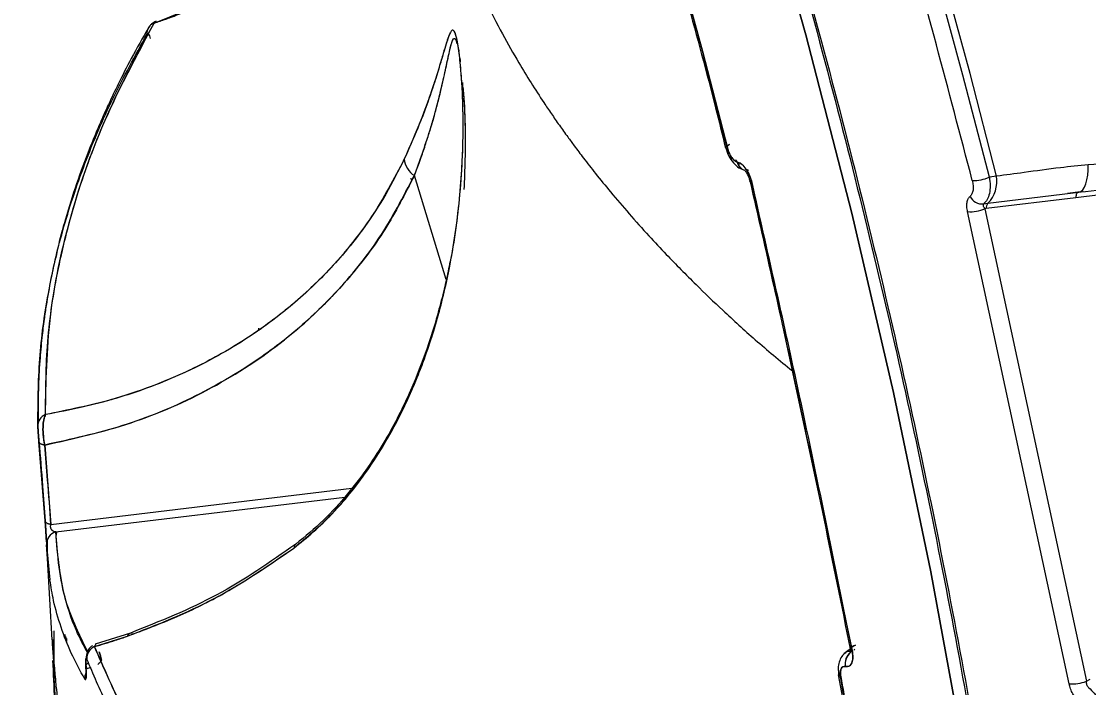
# Model space of a CAD drawing. Header units: millimetres. Extents: x -7083 to 7374, y -8368 to 7509.
# Drawn here: x 2393 to 2476.1, y -1622.3 to -1570.4 of the extents above; entities that cross this region are included whole.
import ezdxf

# ---------------------------------------------------------------- set-up
doc = ezdxf.new("R2010")
doc.units = ezdxf.units.MM
for name, color, linetype in [('DIKOM_ОБЪЕКТ', 7, 'Continuous'), ('DIKOM_РАЗМЕР_ЗОНА', 7, 'Continuous'), ('DIKOM_РАЗМЕР_ОБЪЕКТА', 7, 'Continuous')]:
    doc.layers.add(name, color=color, linetype=linetype)
doc.styles.add('style1', font='arial.ttf', dxfattribs={"width": 0.8})
doc.dimstyles.new('1-50', dxfattribs={"dimtxt": 300, "dimasz": 200, "dimexe": 100, "dimexo": 0, "dimgap": 100, "dimtad": 1, "dimtxsty": 'style1', "dimcen": 200, "dimclrd": 7, "dimclre": 7, "dimclrt": 7, "dimadec": 1, "dimazin": 2, "dimtfac": 1, "dimtmove": 0, "dimatfit": 2, "dimfxl": 0, "dimlwd": 25, "dimlwe": 18, "dimarcsym": 0})

# ---------------------------------------------------------------- blocks, each defined once
blk = doc.blocks.new('*D10')
at = {"layer": 'Defpoints', "color": 0, "transparency": 16777216}
for p in [(4593.55, 648.921), (-5583.425, 647.956), (4593.55, -5902.538)]:
    blk.add_point(p, dxfattribs=at)
at = {"layer": 'DIKOM_РАЗМЕР_ОБЪЕКТА', "color": 7, "lineweight": 18, "transparency": 16777216}
for p, q in [((4593.55, 648.921), (4593.55, -6002.538)), ((-5583.425, 647.956), (-5583.425, -6002.538))]:
    blk.add_line(p, q, dxfattribs=at)
at = {"layer": 'DIKOM_РАЗМЕР_ОБЪЕКТА', "color": 7, "lineweight": 25, "transparency": 16777216}
blk.add_line((-5383.425, -5902.538), (4393.55, -5902.538), dxfattribs=at)
at = {"layer": 'DIKOM_РАЗМЕР_ОБЪЕКТА', "color": 7, "transparency": 16777216}
for points in [[(-5383.425, -5869.204), (-5383.425, -5935.871), (-5583.425, -5902.538)], [(4393.55, -5869.204), (4393.55, -5935.871), (4593.55, -5902.538)]]:
    blk.add_solid(points, dxfattribs=at)
at = {"layer": 'DIKOM_РАЗМЕР_ОБЪЕКТА', "color": 7, "transparency": 16777216, "insert": (-226.127, -5649.366), "char_height": 300, "attachment_point": 5, "style": 'style1'}
blk.add_mtext('10150', dxfattribs=at)
blk = doc.blocks.new('*D11')
at = {"layer": 'Defpoints', "color": 0, "transparency": 16777216}
for p in [(-321.712, 5509.064), (-348.712, -4811.525), (5568.58, -4811.525)]:
    blk.add_point(p, dxfattribs=at)
at = {"layer": 'DIKOM_РАЗМЕР_ОБЪЕКТА', "color": 7, "lineweight": 18, "transparency": 16777216}
for p, q in [((-321.712, 5509.064), (5668.58, 5509.064)), ((-348.712, -4811.525), (5668.58, -4811.525))]:
    blk.add_line(p, q, dxfattribs=at)
at = {"layer": 'DIKOM_РАЗМЕР_ОБЪЕКТА', "color": 7, "lineweight": 25, "transparency": 16777216}
blk.add_line((5568.58, 5309.064), (5568.58, -4611.525), dxfattribs=at)
at = {"layer": 'DIKOM_РАЗМЕР_ОБЪЕКТА', "color": 7, "transparency": 16777216}
for points in [[(5535.247, 5309.064), (5601.913, 5309.064), (5568.58, 5509.064)], [(5535.247, -4611.525), (5601.913, -4611.525), (5568.58, -4811.525)]]:
    blk.add_solid(points, dxfattribs=at)
at = {"layer": 'DIKOM_РАЗМЕР_ОБЪЕКТА', "color": 7, "transparency": 16777216, "insert": (5315.306, 775.227), "char_height": 300, "attachment_point": 5, "rotation": 90, "style": 'style1'}
blk.add_mtext('10300', dxfattribs=at)
blk = doc.blocks.new('*D12')
at = {"layer": 'Defpoints', "color": 0, "transparency": 16777216}
for p in [(-621.712, 7509.064), (-373.605, -6811.526), (7273.891, -6811.526)]:
    blk.add_point(p, dxfattribs=at)
at = {"layer": 'DIKOM_РАЗМЕР_ЗОНА', "color": 7, "lineweight": 18, "transparency": 16777216}
for p, q in [((-621.712, 7509.064), (7373.891, 7509.064)), ((-373.605, -6811.526), (7373.891, -6811.526))]:
    blk.add_line(p, q, dxfattribs=at)
at = {"layer": 'DIKOM_РАЗМЕР_ЗОНА', "color": 7, "lineweight": 25, "transparency": 16777216}
blk.add_line((7273.891, 7309.064), (7273.891, -6611.526), dxfattribs=at)
at = {"layer": 'DIKOM_РАЗМЕР_ЗОНА', "color": 7, "transparency": 16777216}
for points in [[(7240.558, 7309.064), (7307.225, 7309.064), (7273.891, 7509.064)], [(7240.558, -6611.526), (7307.225, -6611.526), (7273.891, -6811.526)]]:
    blk.add_solid(points, dxfattribs=at)
at = {"layer": 'DIKOM_РАЗМЕР_ЗОНА', "color": 7, "transparency": 16777216, "insert": (7020.617, 1288.251), "char_height": 300, "attachment_point": 5, "rotation": 90, "style": 'style1'}
blk.add_mtext('14300', dxfattribs=at)
blk = doc.blocks.new('*D13')
at = {"layer": 'Defpoints', "color": 0, "transparency": 16777216}
for p in [(6593.528, 996.237), (-7083.425, 647.956), (6593.528, -8268.308)]:
    blk.add_point(p, dxfattribs=at)
at = {"layer": 'DIKOM_РАЗМЕР_ЗОНА', "color": 7, "lineweight": 18, "transparency": 16777216}
for p, q in [((6593.528, 996.237), (6593.528, -8368.308)), ((-7083.425, 647.956), (-7083.425, -8368.308))]:
    blk.add_line(p, q, dxfattribs=at)
at = {"layer": 'DIKOM_РАЗМЕР_ЗОНА', "color": 7, "lineweight": 25, "transparency": 16777216}
blk.add_line((-6883.425, -8268.308), (6393.528, -8268.308), dxfattribs=at)
at = {"layer": 'DIKOM_РАЗМЕР_ЗОНА', "color": 7, "transparency": 16777216}
for points in [[(-6883.425, -8234.975), (-6883.425, -8301.641), (-7083.425, -8268.308)], [(6393.528, -8234.975), (6393.528, -8301.641), (6593.528, -8268.308)]]:
    blk.add_solid(points, dxfattribs=at)
at = {"layer": 'DIKOM_РАЗМЕР_ЗОНА', "color": 7, "transparency": 16777216, "insert": (322.101, -8015.034), "char_height": 300, "attachment_point": 5, "style": 'style1'}
blk.add_mtext('13650', dxfattribs=at)

msp = doc.modelspace()

# ---------------------------------------------------------------- linework, layer by layer
at = {"layer": 'DIKOM_ОБЪЕКТ', "color": 7, "linetype": 'Continuous', "lineweight": 15}
for p, q in [((2403.356, -1570.527), (2408.23, -1568.521)), ((2403.356, -1570.527), (2403.514, -1570.417)), ((2426.907, -1572.016), (2426.885, -1571.945)), ((2427.111, -1572.679), (2427.04, -1572.449)), ((2427.136, -1573.163), (2427.19, -1573.547)), ((2448.745, -1581.336), (2448.759, -1581.34)), ((2448.759, -1581.34), (2448.745, -1581.336)), ((2448.93, -1581.551), (2448.791, -1581.411)), ((2449.374, -1581.882), (2449.629, -1581.986)), ((2423.368, -1582.652), (2423.438, -1582.705)), ((2426.099, -1590.475), (2423.616, -1582.39)), ((2449.36, -1581.985), (2449.33, -1581.98)), ((2468.936, -1582.439), (2468.375, -1582.517)), ((2449.895, -1582.943), (2457.698, -1619.364)), ((2475.102, -1584.119), (2468.125, -1584.962)), ((2468.263, -1584.554), (2474.891, -1583.733)), ((2474.445, -1583.769), (2475.477, -1583.635)), ((2474.891, -1583.733), (2475.336, -1583.678)), ((2476.987, -1583.899), (2475.102, -1584.119)), ((2475.336, -1583.678), (2475.693, -1583.638)), ((2474.582, -1621.956), (2466.68, -1585.2)), ((2467.932, -1584.6), (2468.263, -1584.554)), ((2468.125, -1584.962), (2468.02, -1584.976)), ((2468.02, -1584.976), (2475.929, -1621.761)), ((2411.509, -1594.411), (2411.511, -1594.273)), ((2394.334, -1601.273), (2394.306, -1601.933)), ((2394.874, -1609.271), (2394.388, -1603.102)), ((2394.839, -1603.374), (2395.326, -1609.557)), ((2395.326, -1609.557), (2418.757, -1606.728)), ((2395.693, -1610.139), (2418.191, -1607.422)), ((2395.765, -1610.13), (2395.732, -1610.393)), ((2395.018, -1610.804), (2395.038, -1612.149)), ((2395.061, -1612.198), (2394.981, -1611.134)), ((2394.981, -1611.134), (2395.245, -1613.869)), ((2395.021, -1612.199), (2395.402, -1618.524)), ((2395.038, -1612.149), (2395.039, -1612.249)), ((2395.586, -1620.131), (2395.568, -1617.835)), ((2396.478, -1618.472), (2396.48, -1618.278)), ((2396.536, -1618.619), (2396.52, -1618.367)), ((2396.552, -1618.661), (2396.548, -1618.431)), ((2398.719, -1619.064), (2401.293, -1618.248)), ((2401.504, -1618.008), (2398.773, -1618.87)), ((2398.78, -1618.888), (2398.719, -1619.064)), ((2457.558, -1619.24), (2457.052, -1619.638)), ((2457.881, -1619.258), (2457.833, -1619.363)), ((2457.855, -1619.326), (2457.827, -1619.368)), ((2398.404, -1620.682), (2398.421, -1620.671)), ((2398.422, -1620.67), (2398.405, -1620.681)), ((2399.341, -1620.421), (2399.351, -1620.419)), ((2457.174, -1620.613), (2457.16, -1620.609)), ((2457.16, -1620.609), (2457.174, -1620.613)), ((2456.617, -1621.263), (2457.114, -1624.007)), ((2456.734, -1621.112), (2456.78, -1621.372)), ((2475.929, -1621.761), (2476.21, -1621.605))]:
    msp.add_line(p, q, dxfattribs=at)
at = {"layer": 'DIKOM_ОБЪЕКТ', "color": 7, "linetype": 'Continuous', "lineweight": 15, "flags": 128}
for points in [[(2474.08, -1697.063), (2473.229, -1683.135), (2472.032, -1669.178), (2470.491, -1655.201), (2468.607, -1641.213), (2466.38, -1627.223), (2463.812, -1613.24), (2460.905, -1599.273), (2457.661, -1585.332), (2454.082, -1571.426), (2450.171, -1557.563), (2445.929, -1543.753), (2441.36, -1530.006), (2436.466, -1516.329), (2431.251, -1502.732), (2425.719, -1489.224), (2419.872, -1475.814), (2413.715, -1462.51), (2407.252, -1449.322), (2400.486, -1436.257), (2393.423, -1423.324), (2386.067, -1410.533)], [(2386.067, -1410.533), (2393.423, -1423.324), (2400.486, -1436.257), (2407.252, -1449.322), (2413.715, -1462.51), (2419.872, -1475.814), (2425.719, -1489.224), (2431.251, -1502.732), (2436.466, -1516.329), (2441.36, -1530.006), (2445.929, -1543.753), (2450.171, -1557.563), (2454.082, -1571.426), (2457.661, -1585.332), (2460.905, -1599.273), (2463.812, -1613.24), (2466.38, -1627.223), (2468.607, -1641.213), (2470.491, -1655.201), (2472.032, -1669.178), (2473.229, -1683.135), (2474.08, -1697.063)], [(2468.375, -1582.517), (2466.319, -1574.571), (2464.157, -1566.637), (2461.889, -1558.719), (2459.517, -1550.818), (2457.041, -1542.934), (2454.46, -1535.071), (2451.777, -1527.228), (2448.991, -1519.409)], [(2468.936, -1582.439), (2466.871, -1574.452), (2464.699, -1566.478), (2462.421, -1558.52), (2460.037, -1550.579), (2457.548, -1542.656), (2454.954, -1534.753), (2452.255, -1526.871), (2449.453, -1519.013)], [(2447.946, -1580.096), (2445.981, -1572.491), (2443.915, -1564.898), (2441.746, -1557.32), (2439.477, -1549.758), (2437.106, -1542.214), (2434.635, -1534.689), (2432.065, -1527.185), (2429.395, -1519.703)], [(2429.443, -1519.887), (2432.116, -1527.375), (2434.688, -1534.886), (2437.161, -1542.417), (2439.534, -1549.968), (2441.805, -1557.536), (2443.975, -1565.12), (2446.044, -1572.718), (2448.009, -1580.33)], [(2448.009, -1580.33), (2446.044, -1572.718), (2443.975, -1565.12), (2441.805, -1557.536), (2439.534, -1549.968), (2437.161, -1542.417), (2434.688, -1534.886), (2432.116, -1527.375), (2429.443, -1519.887)], [(2447.856, -1580.238), (2447.857, -1580.243), (2447.873, -1580.272), (2447.904, -1580.296), (2447.95, -1580.316), (2448.009, -1580.33)], [(2448.009, -1580.33), (2447.933, -1580.309), (2447.882, -1580.28), (2447.857, -1580.243), (2447.86, -1580.198), (2447.891, -1580.148), (2447.948, -1580.094), (2448.031, -1580.037), (2448.136, -1579.978)], [(2475.336, -1583.678), (2475.496, -1583.625), (2475.644, -1583.499), (2475.775, -1583.304), (2475.886, -1583.046), (2475.973, -1582.732), (2476.034, -1582.372), (2476.067, -1581.977), (2476.07, -1581.558)], [(2449.895, -1582.943), (2449.807, -1582.913), (2449.752, -1582.873), (2449.733, -1582.822), (2449.75, -1582.764), (2449.798, -1582.705)], [(2475.336, -1583.678), (2475.288, -1583.69), (2475.243, -1583.717), (2475.203, -1583.759), (2475.168, -1583.813), (2475.14, -1583.878), (2475.119, -1583.953), (2475.106, -1584.034), (2475.102, -1584.119)], [(2394.839, -1603.374), (2394.741, -1603.354), (2394.653, -1603.329), (2394.576, -1603.3), (2394.511, -1603.266), (2394.459, -1603.229), (2394.421, -1603.189), (2394.397, -1603.146), (2394.388, -1603.102)], [(2394.388, -1603.102), (2394.397, -1603.146), (2394.421, -1603.189), (2394.459, -1603.229), (2394.511, -1603.266), (2394.576, -1603.3), (2394.653, -1603.329), (2394.741, -1603.354), (2394.839, -1603.374)], [(2394.874, -1609.271), (2394.883, -1609.317), (2394.907, -1609.361), (2394.945, -1609.403), (2394.997, -1609.442), (2395.062, -1609.478), (2395.14, -1609.509), (2395.228, -1609.536), (2395.326, -1609.557)], [(2395.326, -1609.557), (2395.228, -1609.536), (2395.14, -1609.509), (2395.062, -1609.478), (2394.997, -1609.442), (2394.945, -1609.403), (2394.907, -1609.361), (2394.883, -1609.317), (2394.874, -1609.271)], [(2414.38, -1611.088), (2414.287, -1611.188), (2414.221, -1611.394)], [(2414.639, -1611.03), (2414.622, -1611.029), (2414.617, -1611.028)], [(2401.293, -1618.248), (2401.393, -1618.08), (2401.531, -1618.001), (2401.65, -1618.001)], [(2401.503, -1618.008), (2401.393, -1618.08), (2401.293, -1618.248)], [(2457.954, -1618.956), (2457.812, -1619.015), (2457.695, -1619.076), (2457.608, -1619.137), (2457.555, -1619.196), (2457.538, -1619.249), (2457.557, -1619.296), (2457.611, -1619.335), (2457.698, -1619.364)], [(2457.698, -1619.364), (2457.611, -1619.335), (2457.557, -1619.296), (2457.538, -1619.249), (2457.555, -1619.196), (2457.608, -1619.137), (2457.695, -1619.076), (2457.812, -1619.015), (2457.954, -1618.956)], [(2398.244, -1620.325), (2398.201, -1620.352), (2398.093, -1620.449), (2398.04, -1620.55), (2398.044, -1620.651)], [(2456.645, -1621.256), (2456.647, -1621.268), (2456.673, -1621.312), (2456.726, -1621.35), (2456.805, -1621.38)], [(2456.805, -1621.38), (2456.744, -1621.358), (2456.697, -1621.332), (2456.664, -1621.302), (2456.647, -1621.269), (2456.646, -1621.232), (2456.66, -1621.194), (2456.689, -1621.154), (2456.734, -1621.112)], [(2457.214, -1623.857), (2457.154, -1623.514), (2457.095, -1623.171), (2457.035, -1622.828), (2456.975, -1622.485), (2456.915, -1622.142), (2456.855, -1621.798), (2456.794, -1621.455), (2456.734, -1621.112)], [(2456.805, -1621.38), (2456.866, -1621.724), (2456.926, -1622.067), (2456.987, -1622.41), (2457.047, -1622.754), (2457.107, -1623.097), (2457.166, -1623.44), (2457.226, -1623.784), (2457.285, -1624.127)], [(2457.285, -1624.127), (2457.226, -1623.784), (2457.166, -1623.44), (2457.107, -1623.097), (2457.047, -1622.754), (2456.987, -1622.41), (2456.926, -1622.067), (2456.866, -1621.724), (2456.805, -1621.38)]]:
    msp.add_lwpolyline(points, dxfattribs=at)
at = {"layer": 'DIKOM_ОБЪЕКТ', "color": 7, "linetype": 'Continuous', "lineweight": 15}
for centre, radius, start, end in [((2403.642, -1571.335), 0.857, 109.53032, 185.68866), ((2403.648, -1571.343), 0.867, 109.68777, 148.68715), ((2448.609, -1580.956), 1.086, 115.81694, 127.62354), ((2424.488, -1580.972), 1.664, 184.51546, 238.41062), ((2449.557, -1581.182), 0.827, 190.73241, 255.05947), ((2449.542, -1581.197), 0.809, 189.9219, 255.91299), ((2449.572, -1581.186), 0.827, 190.73141, 255.05594), ((2449.573, -1581.185), 0.829, 190.76081, 254.17508), ((2467.126, -1579.634), 3.142, 268.52924, 293.43535), ((2466.442, -1582.81), 2.521, 316.23841, 8.4826), ((2449.901, -1582.757), 0.186, 207.15024, 267.88655), ((2467.825, -1583.538), 1.068, 206.31044, 275.71286), ((2466.892, -1582.346), 2.862, 265.74972, 293.22213), ((2468.614, -1584.901), 0.493, 135.40221, 187.1036), ((2395.241, -1601.868), 0.937, 111.39897, 184.02879), ((2395.956, -1611.079), 0.977, 105.63359, 183.21802), ((2399.108, -1619.972), 0.989, 113.17614, 183.32893), ((2458.284, -1620.391), 1.145, 128.51015, 191.01256), ((2458.285, -1620.391), 1.146, 128.87427, 191.00046), ((2458.302, -1620.395), 1.149, 130.17252, 190.95924), ((2458.302, -1620.395), 1.149, 130.23153, 190.95736), ((2398.94, -1621.511), 0.982, 153.38524, 185.15499), ((2398.939, -1621.511), 0.981, 155.03843, 185.16264), ((2474.831, -1618.927), 3.04, 265.30125, 291.17304)]:
    msp.add_arc(centre, radius, start, end, dxfattribs=at)
for points in [[(2386.974, -1410.179), (2391.277, -1417.665), (2399.884, -1432.636), (2411.647, -1455.628), (2422.538, -1478.955), (2432.456, -1502.612), (2441.402, -1526.538), (2449.353, -1550.691), (2456.294, -1575.019), (2462.21, -1599.475), (2467.094, -1624.011), (2470.913, -1648.573), (2473.754, -1673.124), (2474.753, -1689.424), (2475.252, -1697.574)], [(2467.045, -1582.775), (2465.193, -1575.731), (2461.489, -1561.641), (2455.036, -1540.632), (2450.147, -1526.75), (2447.703, -1519.808)]]:
    msp.add_open_spline(points, degree=3, dxfattribs=at)
for points, knots in [([(2423.936, -1482.937), (2425.274, -1486.032), (2428.262, -1492.949), (2432.635, -1503.786), (2437.107, -1515.44), (2441.35, -1527.193), (2445.368, -1539.036), (2449.153, -1550.959), (2452.701, -1562.955), (2456.008, -1575.015), (2459.07, -1587.131), (2461.883, -1599.295), (2464.444, -1611.501), (2466.751, -1623.74), (2468.8, -1636.004), (2470.589, -1648.287), (2472.118, -1660.582), (2473.377, -1672.881), (2474.389, -1685.156), (2474.838, -1693.316), (2475.061, -1697.386)], [0, 0, 0, 0, 0.044642, 0.099764, 0.155092, 0.210605, 0.266285, 0.322116, 0.378085, 0.434179, 0.490389, 0.546705, 0.603121, 0.659629, 0.716223, 0.772897, 0.829648, 0.886471, 0.943362, 1, 1, 1, 1]), ([(2423.464, -1707.7), (2422.182, -1706.72), (2417.773, -1703.353), (2411.014, -1697.771), (2403.178, -1690.809), (2396.149, -1683.769), (2389.874, -1676.519), (2384.399, -1668.97), (2379.784, -1661.064), (2376.072, -1652.761), (2373.28, -1643.996), (2371.422, -1634.702), (2370.503, -1624.812), (2370.544, -1614.288), (2371.545, -1603.144), (2373.483, -1591.418), (2376.318, -1579.138), (2380.021, -1566.283), (2384.555, -1552.835), (2389.907, -1538.76), (2395.978, -1524.117), (2400.604, -1513.883), (2402.919, -1508.762)], [0, 0, 0, 0, 0.01956, 0.067253, 0.115504, 0.164398, 0.21405, 0.264541, 0.315386, 0.36645, 0.417806, 0.469544, 0.521749, 0.574536, 0.627679, 0.680625, 0.733473, 0.786343, 0.839356, 0.892633, 0.946271, 1, 1, 1, 1]), ([(2424.681, -1555.619), (2424.712, -1555.8), (2424.941, -1557.118), (2425.605, -1559.611), (2426.689, -1563.041), (2427.916, -1566.133), (2429.177, -1568.885), (2430.405, -1571.279), (2431.894, -1573.907), (2433.105, -1575.834), (2433.984, -1577.148), (2434.281, -1577.585), (2434.586, -1578.028), (2434.9, -1578.477), (2435.223, -1578.932), (2435.61, -1579.467), (2436.124, -1580.167), (2436.838, -1581.112), (2437.773, -1582.309), (2438.949, -1583.755), (2440.332, -1585.378), (2441.782, -1586.998), (2443.507, -1588.842), (2445.409, -1590.773), (2447.723, -1592.987), (2450.17, -1595.232), (2452.06, -1596.788), (2453.037, -1597.592)], [0, 0, 0, 0, 0.012394, 0.089998, 0.171156, 0.248662, 0.304195, 0.362817, 0.416147, 0.48899, 0.499197, 0.509559, 0.520076, 0.530747, 0.541573, 0.552554, 0.569047, 0.591656, 0.620382, 0.655227, 0.696191, 0.738305, 0.773529, 0.831549, 0.881081, 0.938543, 1, 1, 1, 1]), ([(2403.356, -1570.527), (2403.662, -1570.422), (2404.048, -1570.29), (2404.451, -1570.142), (2404.555, -1570.104), (2404.584, -1570.093), (2404.592, -1570.09), (2405.005, -1569.937), (2406.23, -1569.464), (2407.43, -1568.898), (2408.23, -1568.521)], [0, 0, 0, 0, 0.184737, 0.232454, 0.24506, 0.248545, 0.249582, 0.250149, 0.500127, 1, 1, 1, 1]), ([(2444.839, -1568.818), (2445.601, -1571.581), (2446.65, -1575.384), (2447.579, -1579.201), (2447.833, -1580.245)], [0, 0, 0, 0, 0.726585, 1, 1, 1, 1]), ([(2402.907, -1570.893), (2402.457, -1571.688), (2401.633, -1573.144), (2400.619, -1575.131), (2399.858, -1576.721), (2399.272, -1578.02), (2398.78, -1579.17), (2398.104, -1580.832), (2397.291, -1583.04), (2396.469, -1585.648), (2395.815, -1588.11), (2395.32, -1590.352), (2394.997, -1592.167), (2394.773, -1593.694), (2394.596, -1595.13), (2394.432, -1596.952), (2394.314, -1599.162), (2394.326, -1600.762), (2394.333, -1601.627)], [0, 0, 0, 0, 0.077817, 0.142465, 0.194, 0.233016, 0.269201, 0.306064, 0.395028, 0.484339, 0.560118, 0.634765, 0.702834, 0.737109, 0.78378, 0.843121, 0.915173, 1, 1, 1, 1]), ([(2394.899, -1600.995), (2394.914, -1599.105), (2394.943, -1595.329), (2395.802, -1589.641), (2397.355, -1583.612), (2399.731, -1577.234), (2402.146, -1572.765), (2403.356, -1570.527)], [0, 0, 0, 0, 0.187016, 0.373551, 0.559893, 0.779646, 1, 1, 1, 1]), ([(2394.899, -1600.995), (2394.945, -1598.473), (2395.037, -1593.431), (2396.655, -1585.816), (2399.261, -1578.173), (2401.988, -1573.081), (2403.356, -1570.527)], [0, 0, 0, 0, 0.249319, 0.498607, 0.748583, 1, 1, 1, 1]), ([(2403.511, -1570.4), (2403.449, -1570.424), (2403.326, -1570.471), (2403.159, -1570.589), (2403.012, -1570.732), (2402.937, -1570.849), (2402.899, -1570.906)], [0, 0, 0, 0, 0.254852, 0.508524, 0.757856, 1, 1, 1, 1]), ([(2403.533, -1570.404), (2403.527, -1570.402), (2403.457, -1570.383), (2403.404, -1570.459), (2403.356, -1570.527)], [0, 0, 0, 0, 0.097809, 1, 1, 1, 1]), ([(2414.221, -1611.394), (2415.239, -1610.543), (2417.268, -1608.848), (2419.907, -1605.556), (2422.119, -1601.965), (2423.895, -1598.138), (2425.265, -1594.199), (2426.438, -1589.533), (2427.238, -1584.166), (2427.458, -1579.209), (2427.352, -1575.452), (2427.16, -1573.146), (2426.914, -1571.596), (2426.67, -1570.957), (2426.375, -1571.196), (2426.002, -1572.398), (2425.462, -1574.267), (2424.768, -1576.395), (2423.919, -1578.676), (2423.192, -1580.293), (2422.828, -1581.103)], [0, 0, 0, 0, 0.062114, 0.123723, 0.185539, 0.247439, 0.309439, 0.371083, 0.46424, 0.558285, 0.605634, 0.653609, 0.68597, 0.71823, 0.750411, 0.801205, 0.851546, 0.9011, 0.950434, 1, 1, 1, 1]), ([(2414.221, -1611.394), (2414.734, -1610.986), (2415.773, -1610.162), (2417.24, -1608.718), (2418.628, -1607.138), (2420.019, -1605.3), (2421.407, -1603.14), (2422.748, -1600.635), (2424.101, -1597.57), (2425.329, -1593.985), (2426.212, -1590.402), (2426.771, -1587.26), (2427.113, -1584.579), (2427.311, -1582.123), (2427.4, -1579.956), (2427.417, -1577.996), (2427.372, -1576.152), (2427.283, -1574.665), (2427.189, -1573.606), (2427.102, -1572.838), (2427.005, -1572.176), (2426.861, -1571.449), (2426.705, -1571.061), (2426.545, -1571.059), (2426.414, -1571.229), (2426.263, -1571.588), (2426.082, -1572.144), (2425.846, -1572.94), (2425.535, -1573.999), (2425.001, -1575.703), (2424.181, -1578.058), (2423.28, -1580.086), (2422.828, -1581.103)], [0, 0, 0, 0, 0.031107, 0.062938, 0.093601, 0.125284, 0.16491, 0.206457, 0.2502, 0.312765, 0.374955, 0.416465, 0.458512, 0.499793, 0.531996, 0.561984, 0.595348, 0.624674, 0.641003, 0.656052, 0.672385, 0.687623, 0.718903, 0.734167, 0.750429, 0.769274, 0.790126, 0.813245, 0.843056, 0.875777, 0.937699, 1, 1, 1, 1]), ([(2394.306, -1601.933), (2394.316, -1600.179), (2394.336, -1596.737), (2395.034, -1591.653), (2396.189, -1586.583), (2397.871, -1581.509), (2400.038, -1576.413), (2401.88, -1573.07), (2402.789, -1571.42)], [0, 0, 0, 0, 0.173342, 0.340009, 0.5, 0.6711, 0.837766, 1, 1, 1, 1]), ([(2402.943, -1571.441), (2402.931, -1571.418), (2402.9, -1571.359), (2402.846, -1571.349), (2402.808, -1571.397), (2402.789, -1571.42)], [0, 0, 0, 0, 0.240275, 0.619143, 1, 1, 1, 1]), ([(2402.789, -1571.42), (2402.811, -1571.394), (2402.854, -1571.341), (2402.923, -1571.384), (2402.988, -1571.506), (2403.023, -1571.647), (2403.04, -1571.718)], [0, 0, 0, 0, 0.250935, 0.500485, 0.750313, 1, 1, 1, 1]), ([(2423.616, -1582.39), (2423.673, -1582.24), (2423.798, -1581.914), (2423.99, -1581.392), (2424.248, -1580.669), (2424.467, -1580.022), (2424.717, -1579.245), (2424.957, -1578.462), (2425.248, -1577.442), (2425.52, -1576.407), (2425.756, -1575.433), (2425.951, -1574.568), (2426.121, -1573.775), (2426.276, -1573.047), (2426.421, -1572.402), (2426.58, -1571.827), (2426.731, -1571.65), (2426.855, -1571.829), (2426.902, -1572.014), (2426.912, -1572.05)], [0, 0, 0, 0, 0.029754, 0.064432, 0.104034, 0.175035, 0.19608, 0.264041, 0.338178, 0.413802, 0.491463, 0.560756, 0.62174, 0.693619, 0.763573, 0.830885, 0.935437, 0.987204, 1, 1, 1, 1]), ([(2423.616, -1582.39), (2424.04, -1581.218), (2424.884, -1578.883), (2425.593, -1576.161), (2426.04, -1574.169), (2426.318, -1572.839), (2426.527, -1571.952), (2426.706, -1571.663), (2426.835, -1571.745), (2426.911, -1572.061), (2426.931, -1572.148)], [0, 0, 0, 0, 0.23226, 0.46284, 0.584038, 0.704838, 0.823805, 0.898499, 0.97186, 1, 1, 1, 1]), ([(2427.145, -1573.248), (2427.162, -1573.33), (2427.179, -1573.413), (2427.19, -1573.531), (2427.19, -1573.531)], [0, 0, 0, 0, 0.999908, 1, 1, 1, 1]), ([(2427.35, -1575.157), (2427.38, -1575.445), (2427.497, -1576.564), (2427.626, -1579.383), (2427.53, -1581.927), (2427.47, -1583.486)], [0, 0, 0, 0, 0.118035, 0.459275, 1, 1, 1, 1]), ([(2427.401, -1575.607), (2427.44, -1576.117), (2427.518, -1577.162), (2427.55, -1578.274), (2427.566, -1578.843)], [0, 0, 0, 0, 0.488179, 1, 1, 1, 1]), ([(2447.857, -1580.242), (2447.926, -1580.457), (2448.061, -1580.877), (2448.433, -1581.416), (2448.794, -1581.768), (2449.048, -1581.861), (2449.135, -1581.892)], [0, 0, 0, 0, 0.298986, 0.584858, 0.857559, 1, 1, 1, 1]), ([(2448.009, -1580.33), (2448.047, -1580.45), (2448.121, -1580.691), (2448.313, -1581.013), (2448.533, -1581.253), (2448.674, -1581.309), (2448.745, -1581.336)], [0, 0, 0, 0, 0.25002, 0.499914, 0.749708, 1, 1, 1, 1]), ([(2448.745, -1581.336), (2448.665, -1581.304), (2448.507, -1581.238), (2448.279, -1580.965), (2448.105, -1580.647), (2448.041, -1580.436), (2448.009, -1580.33)], [0, 0, 0, 0, 0.279767, 0.559852, 0.779829, 1, 1, 1, 1]), ([(2489.909, -1580.8), (2488.758, -1580.837), (2486.376, -1580.914), (2482.935, -1581.083), (2479.451, -1581.292), (2477.243, -1581.466), (2476.07, -1581.558)], [0, 0, 0, 0, 0.242581, 0.50163, 0.735475, 1, 1, 1, 1]), ([(2422.828, -1581.103), (2422.023, -1582.637), (2420.415, -1585.698), (2417.245, -1589.599), (2413.635, -1592.981), (2409.534, -1595.845), (2405.002, -1598.164), (2400.105, -1599.956), (2396.632, -1600.649), (2394.899, -1600.995)], [0, 0, 0, 0, 0.139584, 0.278489, 0.418657, 0.558954, 0.705577, 0.853132, 1, 1, 1, 1]), ([(2422.828, -1581.103), (2422.366, -1582.025), (2421.437, -1583.877), (2419.752, -1586.426), (2418.049, -1588.577), (2416.361, -1590.392), (2414.786, -1591.881), (2413.091, -1593.291), (2411.159, -1594.706), (2408.945, -1596.099), (2406.357, -1597.47), (2403.501, -1598.714), (2400.576, -1599.71), (2397.692, -1600.482), (2395.852, -1600.82), (2394.899, -1600.995)], [0, 0, 0, 0, 0.082799, 0.166272, 0.251014, 0.311511, 0.375107, 0.43483, 0.499305, 0.57974, 0.658556, 0.749547, 0.844839, 0.919658, 1, 1, 1, 1]), ([(2448.618, -1581.148), (2448.676, -1581.268), (2448.733, -1581.387), (2448.812, -1581.457), (2448.812, -1581.457)], [0, 0, 0, 0, 0.99776, 1, 1, 1, 1]), ([(2448.759, -1581.34), (2448.813, -1581.357), (2448.922, -1581.391), (2449.151, -1581.55), (2449.436, -1581.864), (2449.73, -1582.38), (2449.84, -1582.755), (2449.895, -1582.943)], [0, 0, 0, 0, 0.125737, 0.251488, 0.500806, 0.75027, 1, 1, 1, 1]), ([(2449.895, -1582.943), (2449.832, -1582.732), (2449.706, -1582.311), (2449.383, -1581.794), (2449.051, -1581.452), (2448.856, -1581.377), (2448.759, -1581.34)], [0, 0, 0, 0, 0.279515, 0.558946, 0.77931, 1, 1, 1, 1]), ([(2476.07, -1581.558), (2475.346, -1581.63), (2473.641, -1581.799), (2471.255, -1582.14), (2469.646, -1582.347), (2468.936, -1582.439)], [0, 0, 0, 0, 0.292498, 0.687807, 1, 1, 1, 1]), ([(2423.616, -1582.39), (2422.882, -1583.821), (2421.419, -1586.671), (2418.596, -1590.393), (2415.396, -1593.696), (2411.437, -1596.853), (2406.634, -1599.68), (2400.965, -1602.028), (2396.883, -1602.925), (2394.839, -1603.374)], [0, 0, 0, 0, 0.125132, 0.249318, 0.374023, 0.499479, 0.664889, 0.832218, 1, 1, 1, 1]), ([(2394.839, -1603.374), (2397.11, -1602.864), (2401.654, -1601.845), (2407.921, -1599.059), (2413.232, -1595.606), (2417.541, -1591.624), (2421.005, -1587.39), (2422.744, -1584.06), (2423.616, -1582.39)], [0, 0, 0, 0, 0.186735, 0.373587, 0.560185, 0.707286, 0.853179, 1, 1, 1, 1]), ([(2423.323, -1582.617), (2423.332, -1582.632), (2423.344, -1582.654), (2423.374, -1582.672), (2423.382, -1582.676)], [0, 0, 0, 0, 0.746145, 1, 1, 1, 1]), ([(2449.33, -1581.984), (2449.33, -1581.985), (2449.327, -1581.99), (2449.36, -1582.028), (2449.419, -1582.106), (2449.499, -1582.23), (2449.587, -1582.4), (2449.674, -1582.61), (2449.715, -1582.763), (2449.736, -1582.843)], [0, 0, 0, 0, 0.075673, 0.198974, 0.332627, 0.478672, 0.638075, 0.811978, 1, 1, 1, 1]), ([(2468.375, -1582.517), (2468.403, -1582.742), (2468.459, -1583.191), (2468.393, -1583.794), (2468.225, -1584.298), (2468.03, -1584.499), (2467.932, -1584.6)], [0, 0, 0, 0, 0.249214, 0.498605, 0.748964, 1, 1, 1, 1]), ([(2475.417, -1583.661), (2477.746, -1583.45), (2482.413, -1583.028), (2487.375, -1582.79), (2489.861, -1582.671)], [0, 0, 0, 0, 0.498913, 1, 1, 1, 1]), ([(2449.734, -1582.808), (2450.976, -1588.276), (2453.722, -1600.361), (2456.189, -1612.557), (2457.539, -1619.235)], [0, 0, 0, 0, 0.452482, 1, 1, 1, 1]), ([(2457.698, -1619.364), (2456.316, -1612.535), (2453.849, -1600.342), (2451.103, -1588.259), (2449.895, -1582.943)], [0, 0, 0, 0, 0.559995, 1, 1, 1, 1]), ([(2467.045, -1582.775), (2467.072, -1582.909), (2467.126, -1583.175), (2467.113, -1583.532), (2467.034, -1583.832), (2466.924, -1583.951), (2466.868, -1584.011)], [0, 0, 0, 0, 0.25072, 0.500715, 0.75054, 1, 1, 1, 1]), ([(2466.68, -1585.2), (2466.656, -1585.071), (2466.609, -1584.814), (2466.627, -1584.472), (2466.707, -1584.185), (2466.815, -1584.069), (2466.868, -1584.011)], [0, 0, 0, 0, 0.250476, 0.500581, 0.750516, 1, 1, 1, 1]), ([(2468.02, -1584.976), (2467.996, -1584.936), (2467.947, -1584.856), (2467.909, -1584.749), (2467.898, -1584.657), (2467.921, -1584.619), (2467.932, -1584.6)], [0, 0, 0, 0, 0.264722, 0.521188, 0.766052, 1, 1, 1, 1]), ([(2426.383, -1589.1), (2426.337, -1589.347), (2426.191, -1590.132), (2425.871, -1591.518), (2425.352, -1593.512), (2424.55, -1596.087), (2423.273, -1599.372), (2421.703, -1602.472), (2420.006, -1605.142), (2418.41, -1607.247), (2416.526, -1609.324), (2415.112, -1610.486), (2414.379, -1611.089)], [0, 0, 0, 0, 0.030052, 0.095237, 0.168948, 0.273629, 0.410438, 0.577033, 0.671888, 0.773973, 0.882782, 1, 1, 1, 1]), ([(2394.839, -1603.374), (2394.792, -1603.103), (2394.698, -1602.564), (2394.698, -1601.828), (2394.772, -1601.296), (2394.858, -1601.094), (2394.899, -1600.995)], [0, 0, 0, 0, 0.288729, 0.576275, 0.793446, 1, 1, 1, 1]), ([(2394.899, -1600.995), (2394.85, -1601.118), (2394.75, -1601.365), (2394.692, -1601.97), (2394.714, -1602.677), (2394.797, -1603.141), (2394.839, -1603.374)], [0, 0, 0, 0, 0.250118, 0.499876, 0.749704, 1, 1, 1, 1]), ([(2394.388, -1603.102), (2394.383, -1603.042), (2394.373, -1602.924), (2394.358, -1602.736), (2394.344, -1602.553), (2394.327, -1602.327), (2394.312, -1602.089), (2394.308, -1601.985), (2394.306, -1601.933)], [0, 0, 0, 0, 0.127023, 0.251168, 0.375045, 0.501117, 0.750636, 1, 1, 1, 1]), ([(2394.306, -1601.933), (2394.309, -1601.993), (2394.313, -1602.111), (2394.334, -1602.427), (2394.361, -1602.784), (2394.379, -1602.996), (2394.388, -1603.102)], [0, 0, 0, 0, 0.280608, 0.560202, 0.779604, 1, 1, 1, 1]), ([(2394.388, -1603.102), (2394.485, -1604.255), (2394.659, -1606.313), (2394.808, -1608.368), (2394.874, -1609.271)], [0, 0, 0, 0, 0.559999, 1, 1, 1, 1]), ([(2395.326, -1609.557), (2395.242, -1608.404), (2395.091, -1606.345), (2394.916, -1604.282), (2394.839, -1603.374)], [0, 0, 0, 0, 0.559999, 1, 1, 1, 1]), ([(2394.971, -1610.898), (2394.965, -1610.769), (2394.955, -1610.576), (2394.934, -1610.201), (2394.915, -1609.894), (2394.895, -1609.574), (2394.881, -1609.372), (2394.874, -1609.271)], [0, 0, 0, 0, 0.332066, 0.501009, 0.665519, 0.832156, 1, 1, 1, 1]), ([(2394.874, -1609.271), (2394.888, -1609.48), (2394.917, -1609.897), (2394.951, -1610.491), (2394.968, -1610.818), (2394.971, -1610.898), (2394.971, -1610.898)], [0, 0, 0, 0, 0.332759, 0.665109, 0.999643, 1, 1, 1, 1]), ([(2395.693, -1610.139), (2395.599, -1610.117), (2395.478, -1610.089), (2395.353, -1609.943), (2395.312, -1609.851), (2395.296, -1609.766), (2395.295, -1609.695), (2395.305, -1609.622), (2395.319, -1609.58), (2395.326, -1609.557)], [0, 0, 0, 0, 0.498281, 0.639407, 0.749005, 0.808026, 0.866278, 0.928875, 1, 1, 1, 1]), ([(2395.693, -1610.139), (2395.604, -1610.118), (2395.491, -1610.092), (2395.37, -1609.965), (2395.321, -1609.88), (2395.296, -1609.784), (2395.295, -1609.697), (2395.305, -1609.623), (2395.319, -1609.58), (2395.326, -1609.557)], [0, 0, 0, 0, 0.470852, 0.600381, 0.710224, 0.804347, 0.864481, 0.928431, 1, 1, 1, 1]), ([(2398.196, -1619.61), (2397.883, -1619.012), (2397.093, -1617.503), (2396.084, -1614.397), (2395.841, -1611.754), (2395.693, -1610.139)], [0, 0, 0, 0, 0.203485, 0.513153, 1, 1, 1, 1]), ([(2398.233, -1619.548), (2397.582, -1618.237), (2396.118, -1615.29), (2395.845, -1611.978), (2395.693, -1610.139)], [0, 0, 0, 0, 0.444601, 1, 1, 1, 1]), ([(2401.293, -1618.248), (2402.585, -1617.76), (2405.165, -1616.787), (2409.566, -1614.607), (2412.453, -1612.614), (2414.221, -1611.394)], [0, 0, 0, 0, 0.280028, 0.559127, 1, 1, 1, 1]), ([(2401.293, -1618.248), (2403.587, -1617.352), (2408.189, -1615.555), (2412.206, -1612.784), (2414.221, -1611.394)], [0, 0, 0, 0, 0.498349, 1, 1, 1, 1]), ([(2414.379, -1611.089), (2412.378, -1612.486), (2408.382, -1615.276), (2403.795, -1617.098), (2401.504, -1618.008)], [0, 0, 0, 0, 0.500572, 1, 1, 1, 1]), ([(2397.962, -1621.599), (2397.594, -1620.925), (2396.876, -1619.61), (2396.087, -1617.561), (2395.526, -1615.664), (2395.329, -1614.407), (2395.245, -1613.869)], [0, 0, 0, 0, 0.275713, 0.538264, 0.802587, 1, 1, 1, 1]), ([(2396.405, -1618.111), (2396.403, -1618.136), (2396.399, -1618.202), (2396.408, -1618.268), (2396.413, -1618.31)], [0, 0, 0, 0, 0.375258, 1, 1, 1, 1]), ([(2398.719, -1619.064), (2399.258, -1618.904), (2400.122, -1618.648), (2400.973, -1618.357), (2401.293, -1618.248)], [0, 0, 0, 0, 0.624196, 1, 1, 1, 1]), ([(2395.405, -1618.529), (2395.458, -1619.417), (2395.519, -1620.44), (2395.656, -1621.426), (2395.674, -1621.557)], [0, 0, 0, 0, 0.867468, 1, 1, 1, 1]), ([(2395.455, -1618.52), (2395.519, -1619.725), (2395.664, -1622.438), (2396.18, -1625.281), (2396.573, -1627.073), (2396.676, -1627.521), (2396.783, -1627.97), (2396.895, -1628.42), (2397.011, -1628.871), (2397.132, -1629.323), (2397.257, -1629.776), (2397.452, -1630.455), (2397.762, -1631.479), (2398.254, -1632.964), (2398.929, -1634.805), (2399.83, -1637.002), (2401.007, -1639.551), (2402.518, -1642.44), (2404.426, -1645.663), (2406.563, -1648.851), (2408.876, -1651.951), (2411.293, -1654.912), (2413.376, -1657.246), (2414.951, -1658.914), (2415.881, -1659.873), (2416.848, -1660.845), (2417.853, -1661.829), (2418.896, -1662.825), (2419.979, -1663.833), (2421.104, -1664.852), (2423.944, -1667.363), (2428.693, -1671.243), (2435.719, -1676.326), (2443.055, -1681.082), (2450.614, -1685.52), (2458.328, -1689.647), (2466.087, -1693.483), (2471.46, -1695.889), (2474.08, -1697.063)], [0, 0, 0, 0, 0.041411, 0.093203, 0.098373, 0.103558, 0.108758, 0.113972, 0.119202, 0.124446, 0.129705, 0.134979, 0.148135, 0.165441, 0.186895, 0.212719, 0.242759, 0.277014, 0.315484, 0.358169, 0.392151, 0.428399, 0.466915, 0.478695, 0.490673, 0.502848, 0.515219, 0.527787, 0.540552, 0.553514, 0.566672, 0.636728, 0.704067, 0.768688, 0.830593, 0.889779, 0.946248, 1, 1, 1, 1]), ([(2395.558, -1619.169), (2395.547, -1619.946), (2395.501, -1623.064), (2396.435, -1628.473), (2398.363, -1635.379), (2401.348, -1642.208), (2405.231, -1648.834), (2409.971, -1655.242), (2415.481, -1661.408), (2421.82, -1667.425), (2428.964, -1673.281), (2437.07, -1679.09), (2446.191, -1684.845), (2456.395, -1690.529), (2467.491, -1696.018), (2479.425, -1701.281), (2492.127, -1706.288), (2505.291, -1710.936), (2518.862, -1715.244), (2532.795, -1719.23), (2547.37, -1722.973), (2562.533, -1726.489), (2573.115, -1728.61), (2578.414, -1729.672)], [0, 0, 0, 0, 0.01674, 0.067172, 0.117548, 0.167989, 0.218615, 0.266628, 0.314626, 0.362355, 0.409919, 0.457418, 0.507836, 0.558413, 0.609273, 0.660218, 0.710855, 0.761302, 0.808801, 0.856338, 0.904012, 0.951927, 1, 1, 1, 1]), ([(2398.552, -1618.989), (2398.516, -1619.011), (2398.352, -1619.113), (2398.18, -1619.394), (2398.073, -1619.694), (2398.067, -1619.92), (2398.066, -1619.946)], [0, 0, 0, 0, 0.108837, 0.487004, 0.939879, 1, 1, 1, 1]), ([(2413.969, -1642.013), (2412.096, -1639.925), (2408.354, -1635.753), (2404.205, -1629.8), (2400.966, -1624.238), (2399.468, -1620.789), (2398.719, -1619.064)], [0, 0, 0, 0, 0.280199, 0.559918, 0.779768, 1, 1, 1, 1]), ([(2413.969, -1642.013), (2412.295, -1640.157), (2408.946, -1636.445), (2404.825, -1630.746), (2401.307, -1624.959), (2399.583, -1621.032), (2398.719, -1619.064)], [0, 0, 0, 0, 0.249196, 0.49863, 0.748745, 1, 1, 1, 1]), ([(2457.54, -1619.266), (2457.547, -1619.307), (2457.561, -1619.389), (2457.57, -1619.481), (2457.578, -1619.537), (2457.579, -1619.566), (2457.589, -1619.558), (2457.591, -1619.557)], [0, 0, 0, 0, 0.242438, 0.482297, 0.720304, 0.957062, 1, 1, 1, 1]), ([(2395.449, -1620.135), (2395.544, -1622.193), (2395.744, -1626.528), (2395.731, -1630.833), (2395.724, -1633.096)], [0, 0, 0, 0, 0.474525, 1, 1, 1, 1]), ([(2398.044, -1620.651), (2398.036, -1620.509), (2398.02, -1620.226), (2398.037, -1620.01), (2398.071, -1619.936), (2398.104, -1619.998), (2398.121, -1620.03)], [0, 0, 0, 0, 0.278882, 0.558369, 0.778837, 1, 1, 1, 1]), ([(2398.121, -1620.03), (2398.102, -1619.996), (2398.065, -1619.929), (2398.033, -1620.035), (2398.025, -1620.234), (2398.031, -1620.454), (2398.039, -1620.586), (2398.044, -1620.651)], [0, 0, 0, 0, 0.250025, 0.499448, 0.749226, 0.876078, 1, 1, 1, 1]), ([(2413.38, -1643.016), (2412.551, -1642.117), (2410.997, -1640.432), (2408.993, -1638.046), (2407.433, -1636.07), (2406.245, -1634.476), (2405.531, -1633.474), (2405.115, -1632.876), (2404.93, -1632.607), (2404.758, -1632.355), (2404.599, -1632.12), (2404.452, -1631.901), (2403.426, -1630.361), (2401.733, -1627.601), (2399.681, -1623.71), (2398.623, -1621.215), (2398.121, -1620.03)], [0, 0, 0, 0, 0.120822, 0.226649, 0.317481, 0.382191, 0.436321, 0.44875, 0.460452, 0.471429, 0.481681, 0.491206, 0.500006, 0.682433, 0.849098, 1, 1, 1, 1]), ([(2399.254, -1620.114), (2399.215, -1620.188), (2399.137, -1620.335), (2399.033, -1620.412), (2398.98, -1620.45)], [0, 0, 0, 0, 0.502454, 1, 1, 1, 1]), ([(2399.254, -1620.114), (2399.226, -1619.997), (2399.168, -1619.763), (2399.11, -1619.574), (2399.081, -1619.479)], [0, 0, 0, 0, 0.497426, 1, 1, 1, 1]), ([(2399.082, -1619.484), (2399.085, -1619.492), (2399.139, -1619.641), (2399.199, -1619.884), (2399.254, -1620.114)], [0, 0, 0, 0, 0.058396, 1, 1, 1, 1]), ([(2457.188, -1619.538), (2457.079, -1619.634), (2456.857, -1619.83), (2456.668, -1620.255), (2456.584, -1620.744), (2456.625, -1621.09), (2456.646, -1621.262)], [0, 0, 0, 0, 0.241099, 0.492801, 0.746848, 1, 1, 1, 1]), ([(2457.654, -1619.438), (2457.479, -1619.428), (2457.26, -1619.416), (2457.148, -1619.597), (2457.125, -1619.633)], [0, 0, 0, 0, 0.795392, 1, 1, 1, 1]), ([(2457.698, -1619.364), (2457.723, -1619.548), (2457.773, -1619.917), (2457.683, -1620.355), (2457.512, -1620.569), (2457.33, -1620.636), (2457.226, -1620.62), (2457.174, -1620.613)], [0, 0, 0, 0, 0.249729, 0.499193, 0.74851, 0.874209, 1, 1, 1, 1]), ([(2457.174, -1620.613), (2457.288, -1620.614), (2457.515, -1620.617), (2457.705, -1620.29), (2457.768, -1619.852), (2457.721, -1619.527), (2457.698, -1619.364)], [0, 0, 0, 0, 0.279781, 0.559625, 0.779735, 1, 1, 1, 1]), ([(2398.044, -1620.651), (2398.053, -1620.819), (2398.073, -1621.156), (2398.061, -1621.484), (2398.025, -1621.661), (2397.983, -1621.62), (2397.962, -1621.599)], [0, 0, 0, 0, 0.250023, 0.500454, 0.750725, 1, 1, 1, 1]), ([(2397.962, -1621.599), (2397.985, -1621.62), (2398.032, -1621.661), (2398.064, -1621.44), (2398.07, -1621.098), (2398.052, -1620.8), (2398.044, -1620.651)], [0, 0, 0, 0, 0.279502, 0.559696, 0.780207, 1, 1, 1, 1]), ([(2398.042, -1620.541), (2398.049, -1620.584), (2398.063, -1620.671), (2398.089, -1620.738), (2398.119, -1620.747), (2398.131, -1620.751)], [0, 0, 0, 0, 0.358992, 0.731695, 1, 1, 1, 1]), ([(2398.154, -1620.757), (2398.175, -1620.753), (2398.23, -1620.743), (2398.335, -1620.693), (2398.399, -1620.663)], [0, 0, 0, 0, 0.38951, 1, 1, 1, 1]), ([(2456.805, -1621.38), (2456.791, -1621.25), (2456.762, -1620.988), (2456.847, -1620.726), (2456.986, -1620.596), (2457.102, -1620.605), (2457.16, -1620.609)], [0, 0, 0, 0, 0.278749, 0.558584, 0.779292, 1, 1, 1, 1]), ([(2457.16, -1620.609), (2457.094, -1620.606), (2456.964, -1620.599), (2456.829, -1620.759), (2456.765, -1621.029), (2456.791, -1621.263), (2456.805, -1621.38)], [0, 0, 0, 0, 0.250324, 0.499867, 0.749618, 1, 1, 1, 1]), ([(2476.103, -1622.259), (2476.077, -1622.23), (2476.025, -1622.173), (2475.969, -1622.049), (2475.934, -1621.909), (2475.93, -1621.811), (2475.929, -1621.761)], [0, 0, 0, 0, 0.243856, 0.491442, 0.743415, 1, 1, 1, 1]), ([(2475.338, -1623.32), (2475.252, -1623.24), (2475.081, -1623.079), (2474.86, -1622.739), (2474.681, -1622.356), (2474.615, -1622.089), (2474.582, -1621.956)], [0, 0, 0, 0, 0.250493, 0.500542, 0.75044, 1, 1, 1, 1]), ([(2476.103, -1622.259), (2476.252, -1622.396), (2476.55, -1622.669), (2476.943, -1623.248), (2477.266, -1623.895), (2477.39, -1624.341), (2477.452, -1624.563)], [0, 0, 0, 0, 0.251275, 0.501462, 0.751063, 1, 1, 1, 1])]:
    msp.add_open_spline(points, degree=3, knots=knots, dxfattribs=at)

# ---------------------------------------------------------------- dimensions: what is measured, and where the dimension line sits
at = {"layer": 'DIKOM_РАЗМЕР_ЗОНА'}
dim = msp.add_linear_dim(base=(7273.891, -6811.526), p1=(-621.712, 7509.064), p2=(-373.605, -6811.526), angle=90, text='14300', dimstyle='1-50', dxfattribs=at)
dim.commit()
dim.dimension.update_dxf_attribs({"geometry": '*D12', "text_midpoint": (7273.891, 1288.251), "dimtype": 160})
dim = msp.add_linear_dim(base=(6593.528, -8268.308), p1=(-7083.425, 647.956), p2=(6593.528, 996.237), text='13650', dimstyle='1-50', dxfattribs=at)
dim.commit()
dim.dimension.update_dxf_attribs({"geometry": '*D13', "text_midpoint": (322.101, -8268.308), "dimtype": 160})
at = {"layer": 'DIKOM_РАЗМЕР_ОБЪЕКТА'}
dim = msp.add_linear_dim(base=(5568.58, -4811.525), p1=(-321.712, 5509.064), p2=(-348.712, -4811.525), angle=90, text='10300', dimstyle='1-50', dxfattribs=at)
dim.commit()
dim.dimension.update_dxf_attribs({"geometry": '*D11', "text_midpoint": (5568.58, 775.227), "dimtype": 160})
dim = msp.add_linear_dim(base=(4593.55, -5902.538), p1=(-5583.425, 647.956), p2=(4593.55, 648.921), text='10150', dimstyle='1-50', dxfattribs=at)
dim.commit()
dim.dimension.update_dxf_attribs({"geometry": '*D10', "text_midpoint": (-226.127, -5902.538), "dimtype": 160})

doc.saveas('drawing.dxf')
